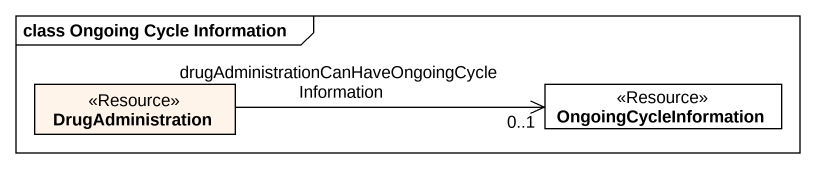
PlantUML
@startuml
mainframe class Ongoing Cycle Information
hide circle
hide empty members
class DrugAdministration <<Resource>> #FFF4EA
class OngoingCycleInformation <<Resource>>
DrugAdministration -right-> "drugAdministrationCanHaveOngoingCycleInformation\n0..1" OngoingCycleInformation
@enduml
